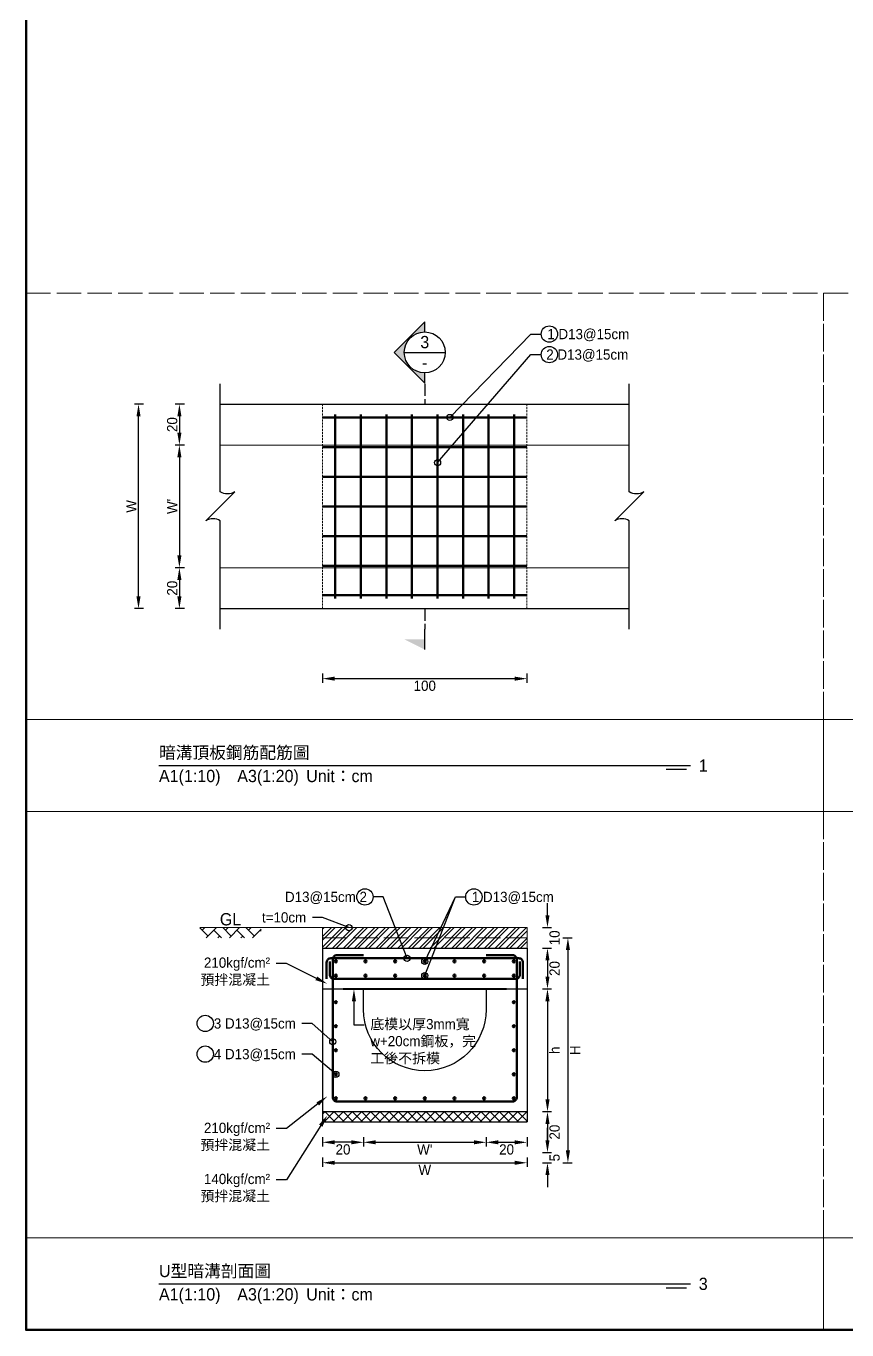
# Model space of a CAD drawing. Extents: x -3420 to 2030, y -3892 to 566.
# Drawn here: x -3420 to -3019, y -1164 to -526 of the extents above; entities that cross this region are included whole.
import ezdxf
from ezdxf import colors
from ezdxf.entities.mleader import LeaderData, LeaderLine
from ezdxf.math import Vec2, Vec3

# ---------------------------------------------------------------- set-up
doc = ezdxf.new("R2010")
doc.units = 0
doc.header["$MEASUREMENT"] = 0
for name, pattern in [('ACAD_ISO02W100', [15, 12, -3]), ('DASHEDX2', [1.5, 1, -0.5]), ('HIDDEN', [0.375, 0.25, -0.125])]:
    doc.linetypes.add(name, pattern=pattern)
for name, color, linetype, lineweight in [('一、3.基本-變更', 1, 'Continuous', 50), ('二、1.繪圖-既有設施', 8, 'Continuous', 20), ('二、2.繪圖-施作項目', 181, 'Continuous', 30), ('二、4.繪圖-設計鋪面', 40, 'Continuous', 20), ('二、5.繪圖-鋼筋', 60, 'Continuous', 50), ('二、6.繪圖-其他施作項目', 35, 'Continuous', 30)]:
    doc.layers.add(name, color=color, linetype=linetype, lineweight=lineweight)
doc.layers.add('一、4.基本-隱藏', color=9, linetype='ACAD_ISO02W100', lineweight=20, plot=False)
doc.layers.add('三、3.文字-註解文字', color=2, linetype='Continuous')
doc.styles.add('次圖名(詳圖)', font='MS PGothic.ttf', dxfattribs={"height": 6})
doc.styles.add('註解文字(詳圖)', font='MS PGothic.ttf', dxfattribs={"height": 5})
doc.dimstyles.new('註解文字(詳圖)', dxfattribs={"dimtxt": 5, "dimasz": 6, "dimexe": 2, "dimexo": 5, "dimgap": 1, "dimtad": 2, "dimzin": 0, "dimdsep": 46, "dimtxsty": '註解文字(詳圖)', "dimcen": 0.1, "dimclrd": 144, "dimclre": 144, "dimclrt": 256, "dimadec": 0, "dimazin": 0, "dimtfac": 1, "dimtofl": 0, "dimtmove": 0, "dimatfit": 3, "dimfxlon": 1, "dimtolj": 1, "dimtzin": 0, "dimlwd": -1, "dimlwe": -1, "dimarcsym": 1})

# ---------------------------------------------------------------- blocks, each defined once
blk = doc.blocks.new('*D115')
at = {"layer": 'Defpoints', "color": 0, "transparency": 16777216}
for p in [(-3325.015, -711.25), (-3345.015, -731.25), (-3325.015, -731.25)]:
    blk.add_point(p, dxfattribs=at)
at = {"layer": '三、3.文字-註解文字', "color": 144, "transparency": 16777216}
for p, q in [((-3342.515, -711.25), (-3347.015, -711.25)), ((-3345.015, -717.25), (-3345.015, -725.25)), ((-3342.515, -731.25), (-3347.015, -731.25))]:
    blk.add_line(p, q, dxfattribs=at)
for points in [[(-3346.015, -717.25), (-3344.015, -717.25), (-3345.015, -711.25)], [(-3346.015, -725.25), (-3344.015, -725.25), (-3345.015, -731.25)]]:
    blk.add_solid(points, dxfattribs=at)
at = {"layer": '三、3.文字-註解文字', "transparency": 16777216, "insert": (-3348.515, -721.25), "char_height": 5, "attachment_point": 5, "rotation": 90, "style": '註解文字(詳圖)'}
blk.add_mtext('\\A1;20', dxfattribs=at)
blk = doc.blocks.new('*D116')
at = {"layer": 'Defpoints', "color": 0, "transparency": 16777216}
for p in [(-3325.015, -731.25), (-3345.015, -791.25), (-3325.015, -791.25)]:
    blk.add_point(p, dxfattribs=at)
at = {"layer": '三、3.文字-註解文字', "color": 144, "transparency": 16777216}
for p, q in [((-3342.515, -731.25), (-3347.015, -731.25)), ((-3345.015, -737.25), (-3345.015, -785.25)), ((-3342.515, -791.25), (-3347.015, -791.25))]:
    blk.add_line(p, q, dxfattribs=at)
for points in [[(-3346.015, -737.25), (-3344.015, -737.25), (-3345.015, -731.25)], [(-3346.015, -785.25), (-3344.015, -785.25), (-3345.015, -791.25)]]:
    blk.add_solid(points, dxfattribs=at)
at = {"layer": '三、3.文字-註解文字', "transparency": 16777216, "insert": (-3348.515, -761.25), "char_height": 5, "attachment_point": 5, "rotation": 90, "style": '註解文字(詳圖)'}
blk.add_mtext("\\A1;{\\fMS PGothic|b0|i0|c128|p34;W}'", dxfattribs=at)
blk = doc.blocks.new('*D121')
at = {"layer": 'Defpoints', "color": 0, "transparency": 16777216}
for p in [(-3325.015, -791.25), (-3345.015, -811.25), (-3325.015, -811.25)]:
    blk.add_point(p, dxfattribs=at)
at = {"layer": '三、3.文字-註解文字', "color": 144, "transparency": 16777216}
for p, q in [((-3342.515, -791.25), (-3347.015, -791.25)), ((-3345.015, -797.25), (-3345.015, -805.25)), ((-3342.515, -811.25), (-3347.015, -811.25))]:
    blk.add_line(p, q, dxfattribs=at)
for points in [[(-3346.015, -797.25), (-3344.015, -797.25), (-3345.015, -791.25)], [(-3346.015, -805.25), (-3344.015, -805.25), (-3345.015, -811.25)]]:
    blk.add_solid(points, dxfattribs=at)
at = {"layer": '三、3.文字-註解文字', "transparency": 16777216, "insert": (-3348.515, -801.25), "char_height": 5, "attachment_point": 5, "rotation": 90, "style": '註解文字(詳圖)'}
blk.add_mtext('\\A1;20', dxfattribs=at)
blk = doc.blocks.new('_Small')
at = {"color": 0, "linetype": 'ByBlock', "lineweight": -2}
blk.add_circle((0, 0), 0.25, dxfattribs=at)
blk = doc.blocks.new('*D122')
at = {"layer": 'Defpoints', "color": 0, "transparency": 16777216}
for p in [(-3275.015, -811.25), (-3175.015, -811.25), (-3175.015, -845.5)]:
    blk.add_point(p, dxfattribs=at)
at = {"layer": '三、3.文字-註解文字', "color": 144, "transparency": 16777216}
for p, q in [((-3275.015, -843), (-3275.015, -847.5)), ((-3269.015, -845.5), (-3181.015, -845.5)), ((-3175.015, -843), (-3175.015, -847.5))]:
    blk.add_line(p, q, dxfattribs=at)
for points in [[(-3269.015, -844.5), (-3269.015, -846.5), (-3275.015, -845.5)], [(-3181.015, -844.5), (-3181.015, -846.5), (-3175.015, -845.5)]]:
    blk.add_solid(points, dxfattribs=at)
at = {"layer": '三、3.文字-註解文字', "transparency": 16777216, "insert": (-3225.015, -849), "char_height": 5, "attachment_point": 5, "style": '註解文字(詳圖)'}
blk.add_mtext('\\A1;100', dxfattribs=at)
blk = doc.blocks.new('*D123')
at = {"layer": 'Defpoints', "color": 0, "transparency": 16777216}
for p in [(-3365.015, -711.25), (-3325.015, -711.25), (-3325.015, -811.25)]:
    blk.add_point(p, dxfattribs=at)
at = {"layer": '三、3.文字-註解文字', "color": 144, "transparency": 16777216}
for p, q in [((-3362.515, -711.25), (-3367.015, -711.25)), ((-3365.015, -805.25), (-3365.015, -717.25)), ((-3362.515, -811.25), (-3367.015, -811.25))]:
    blk.add_line(p, q, dxfattribs=at)
for points in [[(-3366.015, -717.25), (-3364.015, -717.25), (-3365.015, -711.25)], [(-3366.015, -805.25), (-3364.015, -805.25), (-3365.015, -811.25)]]:
    blk.add_solid(points, dxfattribs=at)
at = {"layer": '三、3.文字-註解文字', "transparency": 16777216, "insert": (-3368.515, -761.25), "char_height": 5, "attachment_point": 5, "rotation": 90, "style": '註解文字(詳圖)'}
blk.add_mtext('\\A1;W', dxfattribs=at)
blk = doc.blocks.new('*D124')
at = {"layer": 'Defpoints', "color": 0, "transparency": 16777216}
for p in [(-3175, -967.25), (-3175, -977.25), (-3165, -977.25)]:
    blk.add_point(p, dxfattribs=at)
at = {"layer": '三、3.文字-註解文字', "color": 144, "transparency": 16777216}
for p, q in [((-3165, -961.25), (-3165, -955.25)), ((-3167.5, -967.25), (-3163, -967.25)), ((-3167.5, -977.25), (-3163, -977.25)), ((-3165, -983.25), (-3165, -989.25))]:
    blk.add_line(p, q, dxfattribs=at)
for points in [[(-3166, -961.25), (-3164, -961.25), (-3165, -967.25)], [(-3166, -983.25), (-3164, -983.25), (-3165, -977.25)]]:
    blk.add_solid(points, dxfattribs=at)
at = {"layer": '三、3.文字-註解文字', "transparency": 16777216, "insert": (-3161.5, -972.25), "char_height": 5, "attachment_point": 5, "rotation": 90, "style": '註解文字(詳圖)'}
blk.add_mtext('\\A1;10', dxfattribs=at)
blk = doc.blocks.new('*D125')
at = {"layer": 'Defpoints', "color": 0, "transparency": 16777216}
for p in [(-3175, -977.25), (-3175, -997.25), (-3165, -997.25)]:
    blk.add_point(p, dxfattribs=at)
at = {"layer": '三、3.文字-註解文字', "color": 144, "transparency": 16777216}
for p, q in [((-3167.5, -977.25), (-3163, -977.25)), ((-3165, -983.25), (-3165, -991.25)), ((-3167.5, -997.25), (-3163, -997.25))]:
    blk.add_line(p, q, dxfattribs=at)
for points in [[(-3166, -983.25), (-3164, -983.25), (-3165, -977.25)], [(-3166, -991.25), (-3164, -991.25), (-3165, -997.25)]]:
    blk.add_solid(points, dxfattribs=at)
at = {"layer": '三、3.文字-註解文字', "transparency": 16777216, "insert": (-3161.5, -987.25), "char_height": 5, "attachment_point": 5, "rotation": 90, "style": '註解文字(詳圖)'}
blk.add_mtext('\\A1;20', dxfattribs=at)
blk = doc.blocks.new('*D126')
at = {"layer": 'Defpoints', "color": 0, "transparency": 16777216}
for p in [(-3175, -997.25), (-3225, -1057.25), (-3165, -1057.25)]:
    blk.add_point(p, dxfattribs=at)
at = {"layer": '三、3.文字-註解文字', "color": 144, "transparency": 16777216}
for p, q in [((-3167.5, -997.25), (-3163, -997.25)), ((-3165, -1003.25), (-3165, -1051.25)), ((-3167.5, -1057.25), (-3163, -1057.25))]:
    blk.add_line(p, q, dxfattribs=at)
for points in [[(-3166, -1003.25), (-3164, -1003.25), (-3165, -997.25)], [(-3166, -1051.25), (-3164, -1051.25), (-3165, -1057.25)]]:
    blk.add_solid(points, dxfattribs=at)
at = {"layer": '三、3.文字-註解文字', "transparency": 16777216, "insert": (-3161.5, -1027.25), "char_height": 5, "attachment_point": 5, "rotation": 90, "style": '註解文字(詳圖)'}
blk.add_mtext('\\A1;h', dxfattribs=at)
blk = doc.blocks.new('*D127')
at = {"layer": 'Defpoints', "color": 0, "transparency": 16777216}
for p in [(-3225, -1057.25), (-3175, -1077.25), (-3165, -1077.25)]:
    blk.add_point(p, dxfattribs=at)
at = {"layer": '三、3.文字-註解文字', "color": 144, "transparency": 16777216}
for p, q in [((-3167.5, -1057.25), (-3163, -1057.25)), ((-3165, -1063.25), (-3165, -1071.25)), ((-3167.5, -1077.25), (-3163, -1077.25))]:
    blk.add_line(p, q, dxfattribs=at)
for points in [[(-3166, -1063.25), (-3164, -1063.25), (-3165, -1057.25)], [(-3166, -1071.25), (-3164, -1071.25), (-3165, -1077.25)]]:
    blk.add_solid(points, dxfattribs=at)
at = {"layer": '三、3.文字-註解文字', "transparency": 16777216, "insert": (-3161.5, -1067.25), "char_height": 5, "attachment_point": 5, "rotation": 90, "style": '註解文字(詳圖)'}
blk.add_mtext('\\A1;20', dxfattribs=at)
blk = doc.blocks.new('*D128')
at = {"layer": 'Defpoints', "color": 0, "transparency": 16777216}
for p in [(-3175, -1077.25), (-3175, -1082.25), (-3165, -1082.25)]:
    blk.add_point(p, dxfattribs=at)
at = {"layer": '三、3.文字-註解文字', "color": 144, "transparency": 16777216}
for p, q in [((-3165, -1071.25), (-3165, -1065.25)), ((-3167.5, -1077.25), (-3163, -1077.25)), ((-3167.5, -1082.25), (-3163, -1082.25)), ((-3165, -1088.25), (-3165, -1094.25))]:
    blk.add_line(p, q, dxfattribs=at)
for points in [[(-3166, -1071.25), (-3164, -1071.25), (-3165, -1077.25)], [(-3166, -1088.25), (-3164, -1088.25), (-3165, -1082.25)]]:
    blk.add_solid(points, dxfattribs=at)
at = {"layer": '三、3.文字-註解文字', "transparency": 16777216, "insert": (-3161.5, -1079.75), "char_height": 5, "attachment_point": 5, "rotation": 90, "style": '註解文字(詳圖)'}
blk.add_mtext('\\A1;5', dxfattribs=at)
blk = doc.blocks.new('*D129')
at = {"layer": 'Defpoints', "color": 0, "transparency": 16777216}
for p in [(-3175, -972.25), (-3175, -1082.25), (-3155, -1082.25)]:
    blk.add_point(p, dxfattribs=at)
at = {"layer": '三、3.文字-註解文字', "color": 144, "transparency": 16777216}
for p, q in [((-3157.5, -972.25), (-3153, -972.25)), ((-3155, -978.25), (-3155, -1076.25)), ((-3157.5, -1082.25), (-3153, -1082.25))]:
    blk.add_line(p, q, dxfattribs=at)
for points in [[(-3156, -978.25), (-3154, -978.25), (-3155, -972.25)], [(-3156, -1076.25), (-3154, -1076.25), (-3155, -1082.25)]]:
    blk.add_solid(points, dxfattribs=at)
at = {"layer": '三、3.文字-註解文字', "transparency": 16777216, "insert": (-3151.5, -1027.25), "char_height": 5, "attachment_point": 5, "rotation": 90, "style": '註解文字(詳圖)'}
blk.add_mtext('\\A1;H', dxfattribs=at)
blk = doc.blocks.new('*D117')
at = {"layer": 'Defpoints', "color": 0, "transparency": 16777216}
for p in [(-3275, -997.25), (-3255, -997.25), (-3275, -1072.25)]:
    blk.add_point(p, dxfattribs=at)
at = {"layer": '三、3.文字-註解文字', "color": 144, "transparency": 16777216}
for p, q in [((-3275, -1069.75), (-3275, -1074.25)), ((-3255, -1069.75), (-3255, -1074.25)), ((-3261, -1072.25), (-3269, -1072.25))]:
    blk.add_line(p, q, dxfattribs=at)
for points in [[(-3269, -1071.25), (-3269, -1073.25), (-3275, -1072.25)], [(-3261, -1071.25), (-3261, -1073.25), (-3255, -1072.25)]]:
    blk.add_solid(points, dxfattribs=at)
at = {"layer": '三、3.文字-註解文字', "transparency": 16777216, "insert": (-3265, -1075.75), "char_height": 5, "attachment_point": 5, "style": '註解文字(詳圖)'}
blk.add_mtext('\\A1;20', dxfattribs=at)
blk = doc.blocks.new('*D118')
at = {"layer": 'Defpoints', "color": 0, "transparency": 16777216}
for p in [(-3255, -997.25), (-3195, -997.25), (-3195, -1072.25)]:
    blk.add_point(p, dxfattribs=at)
at = {"layer": '三、3.文字-註解文字', "color": 144, "transparency": 16777216}
for p, q in [((-3255, -1069.75), (-3255, -1074.25)), ((-3195, -1069.75), (-3195, -1074.25)), ((-3249, -1072.25), (-3201, -1072.25))]:
    blk.add_line(p, q, dxfattribs=at)
for points in [[(-3249, -1071.25), (-3249, -1073.25), (-3255, -1072.25)], [(-3201, -1071.25), (-3201, -1073.25), (-3195, -1072.25)]]:
    blk.add_solid(points, dxfattribs=at)
at = {"layer": '三、3.文字-註解文字', "transparency": 16777216, "insert": (-3225, -1075.75), "char_height": 5, "attachment_point": 5, "style": '註解文字(詳圖)'}
blk.add_mtext("\\A1;W'", dxfattribs=at)
blk = doc.blocks.new('*D119')
at = {"layer": 'Defpoints', "color": 0, "transparency": 16777216}
for p in [(-3195, -997.25), (-3175, -997.25), (-3175, -1072.25)]:
    blk.add_point(p, dxfattribs=at)
at = {"layer": '三、3.文字-註解文字', "color": 144, "transparency": 16777216}
for p, q in [((-3195, -1069.75), (-3195, -1074.25)), ((-3175, -1069.75), (-3175, -1074.25)), ((-3189, -1072.25), (-3181, -1072.25))]:
    blk.add_line(p, q, dxfattribs=at)
for points in [[(-3189, -1071.25), (-3189, -1073.25), (-3195, -1072.25)], [(-3181, -1071.25), (-3181, -1073.25), (-3175, -1072.25)]]:
    blk.add_solid(points, dxfattribs=at)
at = {"layer": '三、3.文字-註解文字', "transparency": 16777216, "insert": (-3185, -1075.75), "char_height": 5, "attachment_point": 5, "style": '註解文字(詳圖)'}
blk.add_mtext('\\A1;20', dxfattribs=at)
blk = doc.blocks.new('*D120')
at = {"layer": 'Defpoints', "color": 0, "transparency": 16777216}
for p in [(-3275, -1062.25), (-3175, -1062.25), (-3175, -1082.25)]:
    blk.add_point(p, dxfattribs=at)
at = {"layer": '三、3.文字-註解文字', "color": 144, "transparency": 16777216}
for p, q in [((-3275, -1079.75), (-3275, -1084.25)), ((-3269, -1082.25), (-3181, -1082.25)), ((-3175, -1079.75), (-3175, -1084.25))]:
    blk.add_line(p, q, dxfattribs=at)
for points in [[(-3269, -1081.25), (-3269, -1083.25), (-3275, -1082.25)], [(-3181, -1081.25), (-3181, -1083.25), (-3175, -1082.25)]]:
    blk.add_solid(points, dxfattribs=at)
at = {"layer": '三、3.文字-註解文字', "transparency": 16777216, "insert": (-3225, -1085.75), "char_height": 5, "attachment_point": 5, "style": '註解文字(詳圖)'}
blk.add_mtext('\\A1;W', dxfattribs=at)

msp = doc.modelspace()

# ---------------------------------------------------------------- hatches: boundary and pattern name
at = {"layer": '三、3.文字-註解文字'}
h = msp.add_hatch(color=256, dxfattribs=at)
h.dxf.hatch_style = 1
h.paths.add_polyline_path([(-3225.015, -670.943), (-3240.015, -685.943), (-3225.015, -700.943), (-3225.015, -695.943, -0.4142136), (-3235.015, -685.943, -0.4142136), (-3225.015, -675.943)])
h = msp.add_hatch(color=256, dxfattribs=at)
h.dxf.hatch_style = 1
h.paths.add_polyline_path([(-3235.015, -826.25), (-3225.015, -831.25), (-3225.015, -826.25)])
at = {"layer": '二、2.繪圖-施作項目'}
h = msp.add_hatch(dxfattribs=at)
h.set_pattern_fill('ANSI37', color=256)
h.set_pattern_definition([(45, (-2431.9625, -893.4498), (-2.245064, 2.245064), []), (135, (-2431.9625, -893.4498), (-2.245064, -2.245064), [])])
h.paths.add_polyline_path([(-3175, -1057.25), (-3275, -1057.25), (-3275, -1062.25), (-3175, -1062.25)])
at = {"layer": '二、4.繪圖-設計鋪面'}
h = msp.add_hatch(dxfattribs=at)
h.set_pattern_fill('AR-HBONE', color=256)
h.set_pattern_definition([(45, (-2655, -697), (0, 5.656854), [12, -4]), (135, (-2652.1716, -694.1716), (4e-16, 5.656854), [12, -4])])
h.paths.add_polyline_path([(-3305, -967.25), (-3335, -967.25), (-3335, -972.25), (-3305, -972.25)])
h = msp.add_hatch(dxfattribs=at)
h.set_pattern_fill('ANSI32', color=256, scale=10)
h.set_pattern_definition([(45, (-5075.8135, -688.2005), (-2.6516504, 2.6516504), []), (45, (-5074.0458, -688.2005), (-2.6516504, 2.6516504), [])])
h.paths.add_polyline_path([(-3175, -967.25), (-3275, -967.25), (-3275, -972.25), (-3175, -972.25)])
h.paths.add_polyline_path([(-3175, -972.25), (-3275, -972.25), (-3275, -977.25), (-3175, -977.25)])
at = {"layer": '二、5.繪圖-鋼筋'}
h = msp.add_hatch(color=256, dxfattribs=at)
h.dxf.hatch_style = 1
h.paths.add_polyline_path([(-3268, -983.75, 1), (-3269, -983.75, 1)])
h = msp.add_hatch(color=256, dxfattribs=at)
h.dxf.hatch_style = 1
h.paths.add_polyline_path([(-3253.5, -983.75, 1), (-3254.5, -983.75, 1)])
h = msp.add_hatch(color=256, dxfattribs=at)
h.dxf.hatch_style = 1
h.paths.add_polyline_path([(-3239, -983.75, 1), (-3240, -983.75, 1)])
h = msp.add_hatch(color=256, dxfattribs=at)
h.dxf.hatch_style = 1
h.paths.add_polyline_path([(-3224.5, -983.75, 1), (-3225.5, -983.75, 1)])
h = msp.add_hatch(color=256, dxfattribs=at)
h.dxf.hatch_style = 1
h.paths.add_polyline_path([(-3210, -983.75, 1), (-3211, -983.75, 1)])
h = msp.add_hatch(color=256, dxfattribs=at)
h.dxf.hatch_style = 1
h.paths.add_polyline_path([(-3195.5, -983.75, 1), (-3196.5, -983.75, 1)])
h = msp.add_hatch(color=256, dxfattribs=at)
h.dxf.hatch_style = 1
h.paths.add_polyline_path([(-3181, -983.75, 1), (-3182, -983.75, 1)])
h = msp.add_hatch(color=256, dxfattribs=at)
h.dxf.hatch_style = 1
h.paths.add_polyline_path([(-3268, -990.75, 1), (-3269, -990.75, 1)])
h = msp.add_hatch(color=256, dxfattribs=at)
h.dxf.hatch_style = 1
h.paths.add_polyline_path([(-3253.5, -990.75, 1), (-3254.5, -990.75, 1)])
h = msp.add_hatch(color=256, dxfattribs=at)
h.dxf.hatch_style = 1
h.paths.add_polyline_path([(-3239, -990.75, 1), (-3240, -990.75, 1)])
h = msp.add_hatch(color=256, dxfattribs=at)
h.dxf.hatch_style = 1
h.paths.add_polyline_path([(-3224.5, -990.75, 1), (-3225.5, -990.75, 1)])
h = msp.add_hatch(color=256, dxfattribs=at)
h.dxf.hatch_style = 1
h.paths.add_polyline_path([(-3210, -990.75, 1), (-3211, -990.75, 1)])
h = msp.add_hatch(color=256, dxfattribs=at)
h.dxf.hatch_style = 1
h.paths.add_polyline_path([(-3195.5, -990.75, 1), (-3196.5, -990.75, 1)])
h = msp.add_hatch(color=256, dxfattribs=at)
h.dxf.hatch_style = 1
h.paths.add_polyline_path([(-3181, -990.75, 1), (-3182, -990.75, 1)])
h = msp.add_hatch(color=256, dxfattribs=at)
h.dxf.hatch_style = 1
h.paths.add_polyline_path([(-3268, -1003.75, 1), (-3269, -1003.75, 1)])
h = msp.add_hatch(color=256, dxfattribs=at)
h.dxf.hatch_style = 1
h.paths.add_polyline_path([(-3181, -1003.75, 1), (-3182, -1003.75, 1)])
h = msp.add_hatch(color=256, dxfattribs=at)
h.dxf.hatch_style = 1
h.paths.add_polyline_path([(-3268, -1015.5, 1), (-3269, -1015.5, 1)])
h = msp.add_hatch(color=256, dxfattribs=at)
h.dxf.hatch_style = 1
h.paths.add_polyline_path([(-3181, -1015.5, 1), (-3182, -1015.5, 1)])
h = msp.add_hatch(color=256, dxfattribs=at)
h.dxf.hatch_style = 1
h.paths.add_polyline_path([(-3268, -1027.25, 1), (-3269, -1027.25, 1)])
h = msp.add_hatch(color=256, dxfattribs=at)
h.dxf.hatch_style = 1
h.paths.add_polyline_path([(-3181, -1027.25, 1), (-3182, -1027.25, 1)])
h = msp.add_hatch(color=256, dxfattribs=at)
h.dxf.hatch_style = 1
h.paths.add_polyline_path([(-3268, -1039, 1), (-3269, -1039, 1)])
h = msp.add_hatch(color=256, dxfattribs=at)
h.dxf.hatch_style = 1
h.paths.add_polyline_path([(-3181, -1039, 1), (-3182, -1039, 1)])
h = msp.add_hatch(color=256, dxfattribs=at)
h.dxf.hatch_style = 1
h.paths.add_polyline_path([(-3268, -1050.75, 1), (-3269, -1050.75, 1)])
h = msp.add_hatch(color=256, dxfattribs=at)
h.dxf.hatch_style = 1
h.paths.add_polyline_path([(-3253.5, -1050.75, 1), (-3254.5, -1050.75, 1)])
h = msp.add_hatch(color=256, dxfattribs=at)
h.dxf.hatch_style = 1
h.paths.add_polyline_path([(-3239, -1050.75, 1), (-3240, -1050.75, 1)])
h = msp.add_hatch(color=256, dxfattribs=at)
h.dxf.hatch_style = 1
h.paths.add_polyline_path([(-3224.5, -1050.75, 1), (-3225.5, -1050.75, 1)])
h = msp.add_hatch(color=256, dxfattribs=at)
h.dxf.hatch_style = 1
h.paths.add_polyline_path([(-3210, -1050.75, 1), (-3211, -1050.75, 1)])
h = msp.add_hatch(color=256, dxfattribs=at)
h.dxf.hatch_style = 1
h.paths.add_polyline_path([(-3195.5, -1050.75, 1), (-3196.5, -1050.75, 1)])
h = msp.add_hatch(color=256, dxfattribs=at)
h.dxf.hatch_style = 1
h.paths.add_polyline_path([(-3181, -1050.75, 1), (-3182, -1050.75, 1)])

# ---------------------------------------------------------------- linework, layer by layer
at = {"layer": '一、3.基本-變更'}
msp.add_lwpolyline([(-3420, 0), (0, 0), (0, -1164), (-3420, -1164)], close=True, dxfattribs=at)
at = {"layer": '一、4.基本-隱藏'}
for points in [[(-3420, -657), (-2640, -657), (-2640, -1164), (-3420, -1164)], [(-3420, -657), (-3030, -657), (-3030, -865.5), (-3420, -865.5)], [(-3030, -657), (-2730, -657), (-2730, -865.5), (-3030, -865.5)], [(-3420, -865.5), (-3030, -865.5), (-3030, -910.5), (-3420, -910.5)], [(-3030, -865.5), (-2730, -865.5), (-2730, -910.5), (-3030, -910.5)], [(-3420, -910.5), (-3030, -910.5), (-3030, -1119), (-3420, -1119)], [(-3030, -910.5), (-2730, -910.5), (-2730, -1119), (-3030, -1119)], [(-3420, -1119), (-3030, -1119), (-3030, -1164), (-3420, -1164)], [(-3030, -1119), (-2730, -1119), (-2730, -1164), (-3030, -1164)]]:
    msp.add_lwpolyline(points, close=True, dxfattribs=at)
msp.add_lwpolyline([(-3420, -1164), (-2640, -1164)], dxfattribs=at)
at = {"layer": '三、3.文字-註解文字'}
for points in [[(-3225.015, -675.943), (-3225.015, -670.943), (-3240.015, -685.943), (-3225.015, -700.943), (-3225.015, -695.943)], [(-3235.015, -685.943), (-3215.015, -685.943)], [(-3225.015, -831.25), (-3225.015, -821.25)], [(-3355, -888), (-3095, -888)], [(-3097, -890), (-3107, -890)], [(-3355, -1141.5), (-3095, -1141.5)], [(-3097, -1143.5), (-3107, -1143.5)]]:
    msp.add_lwpolyline(points, dxfattribs=at)
for points in [[(-3325.015, -821.25), (-3325.015, -768.321, 0.2828427), (-3332.086, -768.321), (-3317.944, -754.179, -0.2828427), (-3325.015, -754.179), (-3325.015, -701.25)], [(-3125.015, -821.25), (-3125.015, -768.321, 0.2828427), (-3132.086, -768.321), (-3117.944, -754.179, -0.2828427), (-3125.015, -754.179), (-3125.015, -701.25)]]:
    msp.add_lwpolyline(points, format="xyb", dxfattribs=at)
at = {"layer": '三、3.文字-註解文字', "linetype": 'ACAD_ISO02W100', "ltscale": 0.5}
for points in [[(-3225.015, -701.25), (-3225.015, -711.25)], [(-3225.015, -811.25), (-3225.015, -821.25)]]:
    msp.add_lwpolyline(points, dxfattribs=at)
at = {"layer": '三、3.文字-註解文字'}
for centre, radius in [((-3164.085, -677), 4), ((-3225.015, -685.943), 10), ((-3164.085, -687), 4), ((-3254.282, -952.25), 4), ((-3201, -952.25), 4), ((-3332.388, -1014.125), 4), ((-3332.388, -1029.125), 4)]:
    msp.add_circle(centre, radius, dxfattribs=at)
at = {"layer": '二、1.繪圖-既有設施', "linetype": 'DASHEDX2'}
for points in [[(-3275.015, -711.25), (-3275.015, -811.25)], [(-3175.015, -711.25), (-3175.015, -811.25)]]:
    msp.add_lwpolyline(points, dxfattribs=at)
at = {"layer": '二、1.繪圖-既有設施', "linetype": 'HIDDEN'}
for points in [[(-3325.015, -731.25), (-3125.015, -731.25)], [(-3325.015, -791.25), (-3125.015, -791.25)]]:
    msp.add_lwpolyline(points, dxfattribs=at)
at = {"layer": '二、2.繪圖-施作項目'}
for points in [[(-3325.015, -711.25), (-3125.015, -711.25)], [(-3325.015, -811.25), (-3125.015, -811.25)], [(-3275, -977.25), (-3175, -977.25)], [(-3275, -977.25), (-3275, -997.25)], [(-3175, -977.25), (-3175, -997.25)], [(-3275, -997.25), (-3175, -997.25)], [(-3275, -997.25), (-3175, -997.25)], [(-3275, -997.25), (-3275, -1062.25)], [(-3175, -997.25), (-3175, -1062.25)], [(-3275, -1057.25), (-3175, -1057.25)], [(-3275, -1062.25), (-3175, -1062.25)]]:
    msp.add_lwpolyline(points, dxfattribs=at)
msp.add_lwpolyline([(-3195, -997.25), (-3195, -1007.25, -1), (-3255, -1007.25), (-3255, -997.25)], format="xyb", dxfattribs=at)
at = {"layer": '二、4.繪圖-設計鋪面'}
for points in [[(-3275, -967.25), (-3335, -967.25)], [(-3275, -967.25), (-3175, -967.25)], [(-3275, -967.25), (-3275, -977.25)], [(-3175, -967.25), (-3175, -977.25)], [(-3275, -977.25), (-3175, -977.25)]]:
    msp.add_lwpolyline(points, dxfattribs=at)
at = {"layer": '二、4.繪圖-設計鋪面', "linetype": 'ACAD_ISO02W100'}
msp.add_lwpolyline([(-3275, -972.25), (-3175, -972.25)], dxfattribs=at)
at = {"layer": '二、5.繪圖-鋼筋'}
for points in [[(-3275.015, -717.75), (-3175.015, -717.75)], [(-3268.765, -716.25), (-3268.765, -806.25)], [(-3256.265, -716.25), (-3256.265, -806.25)], [(-3243.765, -716.25), (-3243.765, -806.25)], [(-3231.265, -716.25), (-3231.265, -806.25)], [(-3218.765, -716.25), (-3218.765, -806.25)], [(-3206.265, -716.25), (-3206.265, -806.25)], [(-3193.765, -716.25), (-3193.765, -806.25)], [(-3181.265, -716.25), (-3181.265, -806.25)], [(-3275.015, -732.25), (-3175.015, -732.25)], [(-3275.015, -746.75), (-3175.015, -746.75)], [(-3275.015, -761.25), (-3175.015, -761.25)], [(-3275.015, -775.75), (-3175.015, -775.75)], [(-3275.015, -790.25), (-3175.015, -790.25)], [(-3275.015, -804.75), (-3175.015, -804.75)]]:
    msp.add_lwpolyline(points, dxfattribs=at)
for points in [[(-3270, -997.25), (-3270, -982.75, -0.4142136), (-3268, -980.75), (-3255, -980.75)], [(-3195, -980.75), (-3182, -980.75, -0.4142136), (-3180, -982.75), (-3180, -997.25)], [(-3273, -992.25), (-3273, -984.25, -0.4142136), (-3271, -982.25), (-3179, -982.25, -0.4142136), (-3177, -984.25), (-3177, -992.25)], [(-3271.5, -983.75), (-3271.5, -990.25, 0.4142136), (-3269.5, -992.25), (-3180.5, -992.25, 0.4142136), (-3178.5, -990.25), (-3178.5, -983.75)], [(-3180, -997.25), (-3180, -1050.25, -0.4142136), (-3182, -1052.25), (-3268, -1052.25, -0.4142136), (-3270, -1050.25), (-3270, -997.25)]]:
    msp.add_lwpolyline(points, format="xyb", dxfattribs=at)
for centre in [(-3268.5, -983.75), (-3254, -983.75), (-3239.5, -983.75), (-3225, -983.75), (-3210.5, -983.75), (-3196, -983.75), (-3181.5, -983.75), (-3268.5, -990.75), (-3254, -990.75), (-3239.5, -990.75), (-3225, -990.75), (-3210.5, -990.75), (-3196, -990.75), (-3181.5, -990.75), (-3268.5, -1003.75), (-3181.5, -1003.75), (-3268.5, -1015.5), (-3181.5, -1015.5), (-3268.5, -1027.25), (-3181.5, -1027.25), (-3268.5, -1039), (-3181.5, -1039), (-3268.5, -1050.75), (-3254, -1050.75), (-3239.5, -1050.75), (-3225, -1050.75), (-3210.5, -1050.75), (-3196, -1050.75), (-3181.5, -1050.75)]:
    msp.add_circle(centre, 0.5, dxfattribs=at)
at = {"layer": '二、6.繪圖-其他施作項目', "const_width": 1}
msp.add_lwpolyline([(-3265, -997.25), (-3185, -997.25)], dxfattribs=at)

# ---------------------------------------------------------------- texts
at = {"layer": '三、3.文字-註解文字', "char_height": 6}
for s, width, gutter_width, insert, attachment_point, style in [('3', 6.60394, 25, (-3225.015, -680.943), 5, '註解文字(詳圖)'), ('-', 6.60394, 25, (-3225.015, -690.943), 5, '註解文字(詳圖)'), ('暗{\\fMS PGothic|b0|i0|c128|p34;溝頂板鋼筋配筋圖}', 80.77209, 15, (-3355, -882), 4, '次圖名(詳圖)'), ('1', 3, 15, (-3091, -888), 4, '次圖名(詳圖)'), ('A1(1:10)\u3000A3(1:20){\\fMS PGothic|b0|i0|c128|p34;^IUnit：cm}', 136.03259, 15, (-3355, -894), 4, '次圖名(詳圖)'), ('U型{\\fMS PGothic|b0|i0|c128|p34;暗溝剖面圖}', 134.12151, 15, (-3355, -1135.5), 4, '次圖名(詳圖)'), ('3', 3, 15, (-3091, -1141.5), 4, '次圖名(詳圖)'), ('A1(1:10)\u3000A3(1:20){\\fMS PGothic|b0|i0|c128|p34;^IUnit：cm}', 136.03259, 15, (-3355, -1147.5), 4, '次圖名(詳圖)')]:
    msp.add_mtext_dynamic_manual_height_columns(s, width=width, gutter_width=gutter_width, heights=[0], dxfattribs=dict(at, insert=insert, attachment_point=attachment_point, style=style))
at = {"layer": '二、4.繪圖-設計鋪面', "insert": (-3320, -966.25), "char_height": 6, "attachment_point": 8, "style": '註解文字(詳圖)'}
msp.add_mtext_dynamic_manual_height_columns('{\\fMS PGothic|b0|i0|c128|p34;GL}', width=10.17412, gutter_width=30, heights=[0], dxfattribs=at)

# ---------------------------------------------------------------- dimensions: what is measured, and where the dimension line sits
at = {"layer": '三、3.文字-註解文字'}
for base, p1, p2, text, picture, middle in [((-3365.015, -711.25), (-3325.015, -811.25), (-3325.015, -711.25), 'W', '*D123', (-3368.515, -761.25)), ((-3345.015, -731.25), (-3325.015, -711.25), (-3325.015, -731.25), '20', '*D115', (-3348.515, -721.25)), ((-3345.015, -791.25), (-3325.015, -731.25), (-3325.015, -791.25), "{\\fMS PGothic|b0|i0|c128|p34;W}'", '*D116', (-3348.515, -761.25)), ((-3345.015, -811.25), (-3325.015, -791.25), (-3325.015, -811.25), '20', '*D121', (-3348.515, -801.25)), ((-3165, -977.25), (-3175, -967.25), (-3175, -977.25), '10', '*D124', (-3161.5, -972.25)), ((-3155, -1082.25), (-3175, -972.25), (-3175, -1082.25), 'H', '*D129', (-3151.5, -1027.25)), ((-3165, -997.25), (-3175, -977.25), (-3175, -997.25), '20', '*D125', (-3161.5, -987.25)), ((-3165, -1057.25), (-3175, -997.25), (-3225, -1057.25), 'h', '*D126', (-3161.5, -1027.25)), ((-3165, -1077.25), (-3225, -1057.25), (-3175, -1077.25), '20', '*D127', (-3161.5, -1067.25)), ((-3165, -1082.25), (-3175, -1077.25), (-3175, -1082.25), '5', '*D128', (-3161.5, -1079.75))]:
    dim = msp.add_linear_dim(base=base, p1=p1, p2=p2, angle=90, text=text, dimstyle='註解文字(詳圖)', dxfattribs=at)
    dim.commit()
    dim.dimension.update_dxf_attribs({"geometry": picture, "text_midpoint": middle})
for base, p1, p2, text, picture, middle in [((-3175.015, -845.5), (-3275.015, -811.25), (-3175.015, -811.25), '100', '*D122', (-3225.015, -849)), ((-3275, -1072.25), (-3255, -997.25), (-3275, -997.25), '20', '*D117', (-3265, -1075.75)), ((-3195, -1072.25), (-3255, -997.25), (-3195, -997.25), "W'", '*D118', (-3225, -1075.75)), ((-3175, -1072.25), (-3195, -997.25), (-3175, -997.25), '20', '*D119', (-3185, -1075.75)), ((-3175, -1082.25), (-3275, -1062.25), (-3175, -1062.25), 'W', '*D120', (-3225, -1085.75))]:
    dim = msp.add_linear_dim(base=base, p1=p1, p2=p2, text=text, dimstyle='註解文字(詳圖)', dxfattribs=at)
    dim.commit()
    dim.dimension.update_dxf_attribs({"geometry": picture, "text_midpoint": middle})

# ---------------------------------------------------------------- leaders
ml = msp.add_multileader_mtext('Standard', dxfattribs=at)
ml.set_content('{\\fMS PGothic|b0|i0|c128|p34;1 }D13@15cm', color=256, style='註解文字(詳圖)')
ml.set_leader_properties(color=144, linetype='ByLayer', lineweight=-1)
ml.set_arrow_properties(name='SMALL')
ml.build(insert=Vec2(0, 0))
ml.multileader.update_dxf_attribs({"dogleg_length": 5, "arrow_head_size": 6})
ctx = ml.context
ctx.base_point, ctx.char_height, ctx.arrow_head_size, ctx.landing_gap_size, ctx.plane_origin = Vec3(-3168.085, -677), 5, 6, 3, Vec3(-3210.71, -724.835)
notes = []
notes.append((ctx, [(0, (1, 1, 0), (-3173.085, -677), (1, 0), 5, [(0, [(-3212.743, -717.75)], 0, [])])]))
ctx.mtext.insert, ctx.mtext.flow_direction = Vec3(-3165.085, -674.486), 5
ml = msp.add_multileader_mtext('Standard', dxfattribs=at)
ml.set_content('{\\fMS PGothic|b0|i0|c128|p34;2 }D13@15cm', color=256, style='註解文字(詳圖)')
ml.set_leader_properties(color=144, linetype='ByLayer', lineweight=-1)
ml.set_arrow_properties(name='SMALL')
ml.build(insert=Vec2(0, 0))
ml.multileader.update_dxf_attribs({"dogleg_length": 5, "arrow_head_size": 6})
ctx = ml.context
ctx.base_point, ctx.char_height, ctx.arrow_head_size, ctx.landing_gap_size, ctx.plane_origin = Vec3(-3168.085, -687), 5, 6, 2.5, Vec3(-3210.71, -734.835)
notes.append((ctx, [(0, (1, 1, 0), (-3173.085, -687), (1, 0), 5, [(0, [(-3218.765, -739.821)], 0, [])])]))
ctx.mtext.insert, ctx.mtext.flow_direction = Vec3(-3165.585, -684.486), 5
ml = msp.add_multileader_mtext('Standard', dxfattribs=at)
ml.set_content('{\\fMS PGothic|b0|i0|c128|p34;D13@15cm }2', color=256, style='註解文字(詳圖)')
ml.set_leader_properties(color=144, linetype='ByLayer', lineweight=-1)
ml.set_arrow_properties(name='SMALL')
ml.build(insert=Vec2(0, 0))
ml.multileader.update_dxf_attribs({"dogleg_length": 5, "arrow_head_size": 6})
ctx = ml.context
ctx.base_point, ctx.char_height, ctx.arrow_head_size, ctx.landing_gap_size, ctx.plane_origin = Vec3(-3294.378, -952.25), 5, 6, 3, Vec3(-3344.213, -1000.085)
ctx.text_align_type = 2
notes.append((ctx, [(1, (1, 1, 0), (-3245.282, -952.25), (-1, 0), 5, [(0, [(-3233.7, -982.25)], 0, [])])]))
ctx.mtext.insert, ctx.mtext.alignment, ctx.mtext.flow_direction = Vec3(-3253.282, -949.736), 3, 5
ml = msp.add_multileader_mtext('Standard', dxfattribs=at)
ml.set_content('{\\fMS PGothic|b0|i0|c128|p34;1 }D13@15cm', color=256, style='註解文字(詳圖)')
ml.set_leader_properties(color=144, linetype='ByLayer', lineweight=-1)
ml.set_arrow_properties(name='SMALL')
ml.build(insert=Vec2(0, 0))
ml.multileader.update_dxf_attribs({"dogleg_length": 5, "arrow_head_size": 6})
ctx = ml.context
ctx.base_point, ctx.char_height, ctx.arrow_head_size, ctx.landing_gap_size, ctx.plane_origin = Vec3(-3205, -952.25), 5, 6, 3, Vec3(-3247.625, -1000.085)
notes.append((ctx, [(0, (1, 1, 0), (-3210, -952.25), (1, 0), 5, [(0, [(-3225, -983.75)], 0, [])])]))
ctx.mtext.insert, ctx.mtext.flow_direction = Vec3(-3202, -949.736), 5
ml = msp.add_multileader_mtext('Standard', dxfattribs=at)
ml.set_content(' ', color=256, style='註解文字(詳圖)')
ml.set_leader_properties(color=144, linetype='ByLayer', lineweight=-1)
ml.set_arrow_properties(name='SMALL')
ml.build(insert=Vec2(0, 0))
ml.multileader.update_dxf_attribs({"dogleg_length": 5, "arrow_head_size": 6})
ctx = ml.context
ctx.base_point, ctx.char_height, ctx.arrow_head_size, ctx.landing_gap_size, ctx.plane_origin = Vec3(-3205, -952.25), 5, 6, 3, Vec3(-3247.625, -1010.085)
notes.append((ctx, [(0, (1, 1, 0), (-3210, -952.25), (1, 0), 5, [(0, [(-3225, -990.75)], 0, [])])]))
ctx.mtext.insert, ctx.mtext.flow_direction = Vec3(-3202, -949.75), 5
ml = msp.add_multileader_mtext('Standard', dxfattribs=at)
ml.set_content('{\\fMS PGothic|b0|i0|c128|p34;t=}10{\\fMS PGothic|b0|i0|c128|p34;cm}', color=256, style='註解文字(詳圖)')
ml.set_leader_properties(color=144, linetype='ByLayer', lineweight=-1)
ml.set_arrow_properties(name='SMALL')
ml.build(insert=Vec2(0, 0))
ml.multileader.update_dxf_attribs({"dogleg_length": 5, "arrow_head_size": 6})
ctx = ml.context
ctx.base_point, ctx.char_height, ctx.arrow_head_size, ctx.landing_gap_size, ctx.plane_origin = Vec3(-3308.017, -962.25), 5, 6, 3, Vec3(-3372.637, -988.585)
ctx.text_align_type = 2
notes.append((ctx, [(1, (1, 1, 0), (-3275, -962.25), (-1, 0), 5, [(0, [(-3262.124, -967.25)], 0, [])])]))
ctx.mtext.insert, ctx.mtext.alignment, ctx.mtext.flow_direction = Vec3(-3283, -959.75), 3, 5
ml = msp.add_multileader_mtext('Standard', dxfattribs=at)
ml.set_content('{\\fMS PGothic|b0|i0|c128|p34;210kgf/cm²}\\P預拌{\\fMS PGothic|b0|i0|c128|p34;混凝土}', color=256, style='註解文字(詳圖)')
ml.set_leader_properties(color=144, linetype='ByLayer', lineweight=-1)
ml.build(insert=Vec2(0, 0))
ml.multileader.update_dxf_attribs({"dogleg_length": 5, "arrow_head_size": 6})
ctx = ml.context
ctx.base_point, ctx.char_height, ctx.arrow_head_size, ctx.landing_gap_size, ctx.plane_origin = Vec3(-3339.058, -984.75), 5, 6, 3, Vec3(-3272.66, -994.75)
ctx.text_align_type = 2
notes.append((ctx, [(0, (1, 1, 0), (-3292.66, -984.75), (-1, 0), 5, [(0, [(-3272.66, -994.75)], 0, [])])]))
ctx.mtext.insert, ctx.mtext.alignment, ctx.mtext.flow_direction = Vec3(-3300.66, -981.881), 3, 5
ml = msp.add_multileader_mtext('Standard', dxfattribs=at)
ml.set_content('{\\fMS PGothic|b0|i0|c128|p34;底模以厚3mm寬w+20cm鋼板，完工後不拆模}', color=256, style='註解文字(詳圖)')
ml.set_leader_properties(color=144, linetype='ByLayer', lineweight=-1)
ml.build(insert=Vec2(0, 0))
ml.multileader.update_dxf_attribs({"dogleg_length": 5, "arrow_head_size": 6})
ctx = ml.context
ctx.base_point, ctx.char_height, ctx.arrow_head_size, ctx.landing_gap_size, ctx.plane_origin = Vec3(-3254.654, -1014.765), 5, 6, 3, Vec3(-3246.152, -997.25)
notes.append((ctx, [(0, (1, 1, 0), (-3259.654, -1014.765), (1, 0), 5, [(0, [(-3259.654, -997.25)], 0, [])])]))
ctx.mtext.insert, ctx.mtext.width, ctx.mtext.flow_direction = Vec3(-3251.654, -1011.924), 57.65156, 5
ml = msp.add_multileader_mtext('Standard', dxfattribs=at)
ml.set_content('3{\\fMS PGothic|b0|i0|c128|p34; D13@15cm}', color=256, style='註解文字(詳圖)')
ml.set_leader_properties(color=144, linetype='ByLayer', lineweight=-1)
ml.set_arrow_properties(name='SMALL')
ml.build(insert=Vec2(0, 0))
ml.multileader.update_dxf_attribs({"dogleg_length": 5, "arrow_head_size": 6})
ctx = ml.context
ctx.base_point, ctx.char_height, ctx.arrow_head_size, ctx.landing_gap_size, ctx.plane_origin = Vec3(-3329.235, -1014.125), 5, 6, 3, Vec3(-3379.013, -1061.96)
ctx.text_align_type = 2
notes.append((ctx, [(1, (1, 1, 0), (-3280.082, -1014.125), (-1, 0), 5, [(0, [(-3270, -1023.09)], 0, [])])]))
ctx.mtext.insert, ctx.mtext.alignment, ctx.mtext.flow_direction = Vec3(-3288.082, -1011.611), 3, 5
ml = msp.add_multileader_mtext('Standard', dxfattribs=at)
ml.set_content('4{\\fMS PGothic|b0|i0|c128|p34; D13@15cm}', color=256, style='註解文字(詳圖)')
ml.set_leader_properties(color=144, linetype='ByLayer', lineweight=-1)
ml.set_arrow_properties(name='SMALL')
ml.build(insert=Vec2(0, 0))
ml.multileader.update_dxf_attribs({"dogleg_length": 5, "arrow_head_size": 6})
ctx = ml.context
ctx.base_point, ctx.char_height, ctx.arrow_head_size, ctx.landing_gap_size, ctx.plane_origin = Vec3(-3329.349, -1029.125), 5, 6, 3, Vec3(-3379.013, -1076.96)
ctx.text_align_type = 2
notes.append((ctx, [(1, (1, 1, 0), (-3280.082, -1029.125), (-1, 0), 5, [(0, [(-3268.5, -1039)], 0, [])])]))
ctx.mtext.insert, ctx.mtext.alignment, ctx.mtext.flow_direction = Vec3(-3288.082, -1026.611), 3, 5
ml = msp.add_multileader_mtext('Standard', dxfattribs=at)
ml.set_content('{\\fMS PGothic|b0|i0|c128|p34;210kgf/cm²}\\P預拌{\\fMS PGothic|b0|i0|c128|p34;混凝土}', color=256, style='註解文字(詳圖)')
ml.set_leader_properties(color=144, linetype='ByLayer', lineweight=-1)
ml.build(insert=Vec2(0, 0))
ml.multileader.update_dxf_attribs({"dogleg_length": 5, "arrow_head_size": 6})
ctx = ml.context
ctx.base_point, ctx.char_height, ctx.arrow_head_size, ctx.landing_gap_size, ctx.plane_origin = Vec3(-3339.058, -1065.55), 5, 6, 3, Vec3(-3272.66, -1075.55)
ctx.text_align_type = 2
notes.append((ctx, [(0, (1, 1, 0), (-3292.66, -1065.55), (-1, 0), 5, [(0, [(-3272.66, -1049.748)], 0, [])])]))
ctx.mtext.insert, ctx.mtext.alignment, ctx.mtext.flow_direction = Vec3(-3300.66, -1062.68), 3, 5
ml = msp.add_multileader_mtext('Standard', dxfattribs=at)
ml.set_content('{\\fMS PGothic|b0|i0|c128|p34;140kgf/cm²}\\P預拌{\\fMS PGothic|b0|i0|c128|p34;混凝土}', color=256, style='註解文字(詳圖)')
ml.set_leader_properties(color=144, linetype='ByLayer', lineweight=-1)
ml.build(insert=Vec2(0, 0))
ml.multileader.update_dxf_attribs({"dogleg_length": 5, "arrow_head_size": 6})
ctx = ml.context
ctx.base_point, ctx.char_height, ctx.arrow_head_size, ctx.landing_gap_size, ctx.plane_origin = Vec3(-3339.058, -1090.55), 5, 6, 3, Vec3(-3272.66, -1080.55)
ctx.text_align_type = 2
notes.append((ctx, [(0, (1, 1, 0), (-3292.66, -1090.55), (-1, 0), 5, [(0, [(-3272.66, -1059.027)], 0, [])])]))
ctx.mtext.insert, ctx.mtext.alignment, ctx.mtext.flow_direction = Vec3(-3300.66, -1087.68), 3, 5
for ctx, leaders in notes:
    for number, flags, end, landing, length, lines in leaders:
        leader = LeaderData()
        leader.index, (leader.has_last_leader_line, leader.has_dogleg_vector, leader.attachment_direction) = number, flags
        leader.last_leader_point, leader.dogleg_vector, leader.dogleg_length = Vec3(end), Vec3(landing), length
        for number, points, colour, breaks in lines:
            line = LeaderLine()
            line.index, line.vertices, line.color, line.breaks = number, Vec3.list(points), colors.encode_raw_color(colour), breaks
            leader.lines.append(line)
        ctx.leaders.append(leader)

doc.saveas('drawing.dxf')
